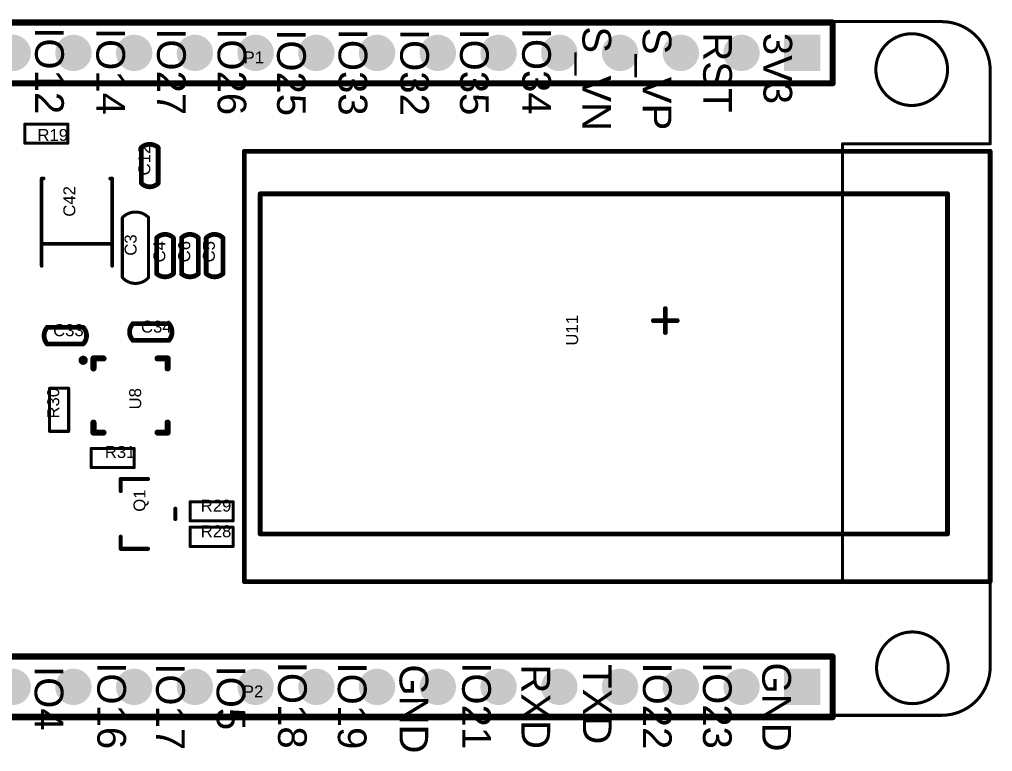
# Model space of a CAD drawing. Header units: millimetres. Extents: x 4.7 to 81.1, y 6.5 to 37.1.
# Drawn here: x 40.43 to 81.13, y 6.49 to 37.1 of the extents above; entities that cross this region are included whole.
import ezdxf

# ---------------------------------------------------------------- set-up
doc = ezdxf.new("R2010")
doc.units = ezdxf.units.MM
for name, color, linetype in [('KeepOutLayer', 6, 'Continuous'), ('MultiLayer', 9, 'Continuous'), ('PadHoleLayer', 156, 'Continuous'), ('TopOverlay', 2, 'Continuous')]:
    doc.layers.add(name, color=color, linetype=linetype)
doc.styles.add('Arial', font='arial.ttf', dxfattribs={"height": 0.2})

# ---------------------------------------------------------------- blocks, each defined once
blk = doc.blocks.new('WQFN_20_L3_0_W3_0_P0_40_BL_EP_2')
at = {"layer": 'TopOverlay', "const_width": 0.254}
for points in [[(-1.131, 1.55), (-1.55, 1.55)], [(-1.55, 1.131), (-1.55, 1.55)], [(1.55, 1.55), (1.131, 1.55)], [(1.55, 1.131), (1.55, 1.55)], [(-1.55, -1.55), (-1.55, -1.131)], [(1.55, -1.55), (1.55, -1.131)], [(-1.131, -1.55), (-1.55, -1.55)], [(1.55, -1.55), (1.131, -1.55)]]:
    blk.add_lwpolyline(points, dxfattribs=at)
at = {"layer": 'TopOverlay'}
for points, const_width in [([(-1.614, 1.55, 1), (-1.487, 1.55, 1)], 0.127), ([(-1.614, 1.55, 1), (-1.487, 1.55, 1)], 0.127), ([(-1.195, 1.55, 1), (-1.068, 1.55, 1)], 0.127), ([(1.068, 1.55, 1), (1.195, 1.55, 1)], 0.127), ([(1.486, 1.55, 1), (1.613, 1.55, 1)], 0.127), ([(1.486, 1.55, 1), (1.613, 1.55, 1)], 0.127), ([(-1.614, 1.131, 1), (-1.487, 1.131, 1)], 0.127), ([(1.486, 1.131, 1), (1.613, 1.131, 1)], 0.127), ([(-1.614, -1.131, 1), (-1.487, -1.131, 1)], 0.127), ([(1.486, -1.131, 1), (1.613, -1.131, 1)], 0.127), ([(-1.614, -1.55, 1), (-1.487, -1.55, 1)], 0.127), ([(-1.614, -1.55, 1), (-1.487, -1.55, 1)], 0.127), ([(-1.195, -1.55, 1), (-1.068, -1.55, 1)], 0.127), ([(1.068, -1.55, 1), (1.195, -1.55, 1)], 0.127), ([(1.486, -1.55, 1), (1.613, -1.55, 1)], 0.127), ([(1.486, -1.55, 1), (1.613, -1.55, 1)], 0.127), ([(-1.382, -1.981, 1), (-1.565, -1.981, 1)], 0.2), ([(-1.615, -1.981, 1), (-1.515, -1.981, 1)], 0.1), ([(-1.432, -1.981, 1), (-1.332, -1.981, 1)], 0.1)]:
    blk.add_lwpolyline(points, format="xyb", close=True, dxfattribs=dict(at, const_width=const_width))
blk = doc.blocks.new('QFN_39A_8')
at = {"layer": 'TopOverlay', "const_width": 0.2}
for points in [[(-23.749, 18.048), (7.44, 18.048)], [(-23.749, 0.051), (-23.749, 18.048)], [(7.44, 0.051), (7.44, 18.048)], [(-23.089, 16.27), (5.658, 16.27)], [(-23.089, 2.046), (-23.089, 16.27)], [(5.658, 2.046), (5.658, 16.27)], [(-6.145, 10.967), (-6.145, 11.467)], [(-6.645, 10.967), (-6.145, 10.967)], [(-6.145, 10.467), (-6.145, 10.967)], [(-6.145, 10.967), (-5.645, 10.967)], [(-23.089, 2.046), (5.658, 2.046)], [(-23.749, 0.051), (7.44, 0.051)]]:
    blk.add_lwpolyline(points, dxfattribs=at)
at = {"layer": 'TopOverlay', "const_width": 0.1}
for points in [[(-23.799, 18.048, 1), (-23.699, 18.048, 1)], [(-23.799, 18.048, 1), (-23.699, 18.048, 1)], [(7.39, 18.048, 1), (7.49, 18.048, 1)], [(7.39, 18.048, 1), (7.49, 18.048, 1)], [(-23.139, 16.27, 1), (-23.039, 16.27, 1)], [(-23.139, 16.27, 1), (-23.039, 16.27, 1)], [(5.608, 16.27, 1), (5.708, 16.27, 1)], [(5.608, 16.27, 1), (5.708, 16.27, 1)], [(-6.195, 11.467, 1), (-6.095, 11.467, 1)], [(-6.695, 10.967, 1), (-6.595, 10.967, 1)], [(-6.195, 10.967, 1), (-6.095, 10.967, 1)], [(-6.195, 10.967, 1), (-6.095, 10.967, 1)], [(-6.195, 10.967, 1), (-6.095, 10.967, 1)], [(-6.195, 10.967, 1), (-6.095, 10.967, 1)], [(-5.695, 10.967, 1), (-5.595, 10.967, 1)], [(-6.195, 10.467, 1), (-6.095, 10.467, 1)], [(-23.139, 2.046, 1), (-23.039, 2.046, 1)], [(-23.139, 2.046, 1), (-23.039, 2.046, 1)], [(5.608, 2.046, 1), (5.708, 2.046, 1)], [(5.608, 2.046, 1), (5.708, 2.046, 1)], [(-23.799, 0.051, 1), (-23.699, 0.051, 1)], [(-23.799, 0.051, 1), (-23.699, 0.051, 1)], [(7.39, 0.051, 1), (7.49, 0.051, 1)], [(7.39, 0.051, 1), (7.49, 0.051, 1)]]:
    blk.add_lwpolyline(points, format="xyb", close=True, dxfattribs=at)
blk = doc.blocks.new('R0402_32')
at = {"layer": 'TopOverlay', "const_width": 0.127}
for points in [[(-0.898, -0.392), (-0.898, 0.408)], [(-0.898, 0.408), (0.902, 0.408)], [(0.902, -0.392), (0.902, 0.408)], [(-0.898, -0.392), (0.902, -0.392)]]:
    blk.add_lwpolyline(points, dxfattribs=at)
at = {"layer": 'TopOverlay', "const_width": 0.0635}
for points in [[(-0.93, 0.408, 1), (-0.867, 0.408, 1)], [(-0.93, 0.408, 1), (-0.867, 0.408, 1)], [(0.87, 0.408, 1), (0.933, 0.408, 1)], [(0.87, 0.408, 1), (0.933, 0.408, 1)], [(-0.93, -0.392, 1), (-0.867, -0.392, 1)], [(-0.93, -0.392, 1), (-0.867, -0.392, 1)], [(0.87, -0.392, 1), (0.933, -0.392, 1)], [(0.87, -0.392, 1), (0.933, -0.392, 1)]]:
    blk.add_lwpolyline(points, format="xyb", close=True, dxfattribs=at)
blk = doc.blocks.new('R0402_33')
at = {"layer": 'TopOverlay', "const_width": 0.127}
for points in [[(-0.898, 0.408), (-0.898, -0.392)], [(-0.898, 0.408), (0.902, 0.408)], [(0.902, 0.408), (0.902, -0.392)], [(-0.898, -0.392), (0.902, -0.392)]]:
    blk.add_lwpolyline(points, dxfattribs=at)
at = {"layer": 'TopOverlay', "const_width": 0.0635}
for points in [[(-0.93, 0.408, 1), (-0.867, 0.408, 1)], [(-0.93, 0.408, 1), (-0.867, 0.408, 1)], [(0.87, 0.408, 1), (0.933, 0.408, 1)], [(0.87, 0.408, 1), (0.933, 0.408, 1)], [(-0.93, -0.392, 1), (-0.867, -0.392, 1)], [(-0.93, -0.392, 1), (-0.867, -0.392, 1)], [(0.87, -0.392, 1), (0.933, -0.392, 1)], [(0.87, -0.392, 1), (0.933, -0.392, 1)]]:
    blk.add_lwpolyline(points, format="xyb", close=True, dxfattribs=at)
blk = doc.blocks.new('R0402_35')
at = {"layer": 'TopOverlay', "const_width": 0.127}
for points in [[(-0.898, 0.408), (-0.898, -0.392)], [(0.902, 0.408), (-0.898, 0.408)], [(0.902, 0.408), (0.902, -0.392)], [(0.902, -0.392), (-0.898, -0.392)]]:
    blk.add_lwpolyline(points, dxfattribs=at)
at = {"layer": 'TopOverlay', "const_width": 0.0635}
for points in [[(-0.93, 0.408, 1), (-0.867, 0.408, 1)], [(-0.93, 0.408, 1), (-0.867, 0.408, 1)], [(0.87, 0.408, 1), (0.933, 0.408, 1)], [(0.87, 0.408, 1), (0.933, 0.408, 1)], [(-0.93, -0.392, 1), (-0.867, -0.392, 1)], [(-0.93, -0.392, 1), (-0.867, -0.392, 1)], [(0.87, -0.392, 1), (0.933, -0.392, 1)], [(0.87, -0.392, 1), (0.933, -0.392, 1)]]:
    blk.add_lwpolyline(points, format="xyb", close=True, dxfattribs=at)
blk = doc.blocks.new('R0402_36')
at = {"layer": 'TopOverlay', "const_width": 0.127}
for points in [[(-0.898, 0.408), (-0.898, -0.392)], [(0.902, 0.408), (-0.898, 0.408)], [(0.902, 0.408), (0.902, -0.392)], [(0.902, -0.392), (-0.898, -0.392)]]:
    blk.add_lwpolyline(points, dxfattribs=at)
at = {"layer": 'TopOverlay', "const_width": 0.0635}
for points in [[(-0.93, 0.408, 1), (-0.867, 0.408, 1)], [(-0.93, 0.408, 1), (-0.867, 0.408, 1)], [(0.87, 0.408, 1), (0.933, 0.408, 1)], [(0.87, 0.408, 1), (0.933, 0.408, 1)], [(-0.93, -0.392, 1), (-0.867, -0.392, 1)], [(-0.93, -0.392, 1), (-0.867, -0.392, 1)], [(0.87, -0.392, 1), (0.933, -0.392, 1)], [(0.87, -0.392, 1), (0.933, -0.392, 1)]]:
    blk.add_lwpolyline(points, format="xyb", close=True, dxfattribs=at)
blk = doc.blocks.new('R0402_42')
at = {"layer": 'TopOverlay', "const_width": 0.127}
for points in [[(-0.898, 0.408), (-0.898, -0.392)], [(0.902, 0.408), (-0.898, 0.408)], [(0.902, 0.408), (0.902, -0.392)], [(0.902, -0.392), (-0.898, -0.392)]]:
    blk.add_lwpolyline(points, dxfattribs=at)
at = {"layer": 'TopOverlay', "const_width": 0.0635}
for points in [[(-0.93, 0.408, 1), (-0.867, 0.408, 1)], [(-0.93, 0.408, 1), (-0.867, 0.408, 1)], [(0.87, 0.408, 1), (0.933, 0.408, 1)], [(0.87, 0.408, 1), (0.933, 0.408, 1)], [(-0.93, -0.392, 1), (-0.867, -0.392, 1)], [(-0.93, -0.392, 1), (-0.867, -0.392, 1)], [(0.87, -0.392, 1), (0.933, -0.392, 1)], [(0.87, -0.392, 1), (0.933, -0.392, 1)]]:
    blk.add_lwpolyline(points, format="xyb", close=True, dxfattribs=at)
blk = doc.blocks.new('SOT_23___BCE_53')
at = {"layer": 'TopOverlay', "const_width": 0.17}
for points in [[(-1.458, 1.143), (-1.458, 0)], [(-1.458, 1.143), (-0.95, 1.143)], [(0.955, 1.143), (1.463, 1.143)], [(1.463, 1.143), (1.463, 0)], [(-0.213, -1.143), (0.218, -1.143)]]:
    blk.add_lwpolyline(points, dxfattribs=at)
at = {"layer": 'TopOverlay', "const_width": 0.085}
for points in [[(-1.501, 1.143, 1), (-1.416, 1.143, 1)], [(-1.501, 1.143, 1), (-1.416, 1.143, 1)], [(-0.993, 1.143, 1), (-0.908, 1.143, 1)], [(0.912, 1.143, 1), (0.997, 1.143, 1)], [(1.42, 1.143, 1), (1.505, 1.143, 1)], [(1.42, 1.143, 1), (1.505, 1.143, 1)], [(-1.501, 0, 1), (-1.416, 0, 1)], [(1.42, 0, 1), (1.505, 0, 1)], [(-0.256, -1.143, 1), (-0.171, -1.143, 1)], [(0.176, -1.143, 1), (0.261, -1.143, 1)]]:
    blk.add_lwpolyline(points, format="xyb", close=True, dxfattribs=at)
blk = doc.blocks.new('HDR_TH_19P_P2_54_V_M_54')
at = {"layer": 'MultiLayer'}
blk.add_hatch(color=9, dxfattribs=at).paths.add_polyline_path([(-23.622, 0.762), (-22.098, 0.762), (-22.098, -0.762), (-23.622, -0.762)])
h = blk.add_hatch(color=9, dxfattribs=at)
edge = h.paths.add_edge_path()
edge.add_arc((-20.32, 0), 0.762, 0, 360)
h = blk.add_hatch(color=9, dxfattribs=at)
edge = h.paths.add_edge_path()
edge.add_arc((-17.78, 0), 0.762, 0, 360)
h = blk.add_hatch(color=9, dxfattribs=at)
edge = h.paths.add_edge_path()
edge.add_arc((-15.24, 0), 0.762, 0, 360)
h = blk.add_hatch(color=9, dxfattribs=at)
edge = h.paths.add_edge_path()
edge.add_arc((-12.7, 0), 0.762, 0, 360)
h = blk.add_hatch(color=9, dxfattribs=at)
edge = h.paths.add_edge_path()
edge.add_arc((-10.16, 0), 0.762, 0, 360)
h = blk.add_hatch(color=9, dxfattribs=at)
edge = h.paths.add_edge_path()
edge.add_arc((-7.62, 0), 0.762, 0, 360)
h = blk.add_hatch(color=9, dxfattribs=at)
edge = h.paths.add_edge_path()
edge.add_arc((-5.08, 0), 0.762, 0, 360)
h = blk.add_hatch(color=9, dxfattribs=at)
edge = h.paths.add_edge_path()
edge.add_arc((-2.54, 0), 0.762, 0, 360)
h = blk.add_hatch(color=9, dxfattribs=at)
edge = h.paths.add_edge_path()
edge.add_arc((0, 0), 0.762, 0, 360)
h = blk.add_hatch(color=9, dxfattribs=at)
edge = h.paths.add_edge_path()
edge.add_arc((2.54, 0), 0.762, 0, 360)
h = blk.add_hatch(color=9, dxfattribs=at)
edge = h.paths.add_edge_path()
edge.add_arc((5.08, 0), 0.762, 0, 360)
h = blk.add_hatch(color=9, dxfattribs=at)
edge = h.paths.add_edge_path()
edge.add_arc((7.62, 0), 0.762, 0, 360)
h = blk.add_hatch(color=9, dxfattribs=at)
edge = h.paths.add_edge_path()
edge.add_arc((10.16, 0), 0.762, 0, 360)
h = blk.add_hatch(color=9, dxfattribs=at)
edge = h.paths.add_edge_path()
edge.add_arc((12.7, 0), 0.762, 0, 360)
h = blk.add_hatch(color=9, dxfattribs=at)
edge = h.paths.add_edge_path()
edge.add_arc((15.24, 0), 0.762, 0, 360)
h = blk.add_hatch(color=9, dxfattribs=at)
edge = h.paths.add_edge_path()
edge.add_arc((17.78, 0), 0.762, 0, 360)
h = blk.add_hatch(color=9, dxfattribs=at)
edge = h.paths.add_edge_path()
edge.add_arc((20.32, 0), 0.762, 0, 360)
h = blk.add_hatch(color=9, dxfattribs=at)
edge = h.paths.add_edge_path()
edge.add_arc((22.86, 0), 0.762, 0, 360)
at = {"layer": 'PadHoleLayer'}
h = blk.add_hatch(color=156, dxfattribs=at)
edge = h.paths.add_edge_path()
edge.add_arc((-22.86, 0), 0.525, 0, 360)
h = blk.add_hatch(color=156, dxfattribs=at)
edge = h.paths.add_edge_path()
edge.add_arc((-20.32, 0), 0.525, 0, 360)
h = blk.add_hatch(color=156, dxfattribs=at)
edge = h.paths.add_edge_path()
edge.add_arc((-17.78, 0), 0.525, 0, 360)
h = blk.add_hatch(color=156, dxfattribs=at)
edge = h.paths.add_edge_path()
edge.add_arc((-15.24, 0), 0.525, 0, 360)
h = blk.add_hatch(color=156, dxfattribs=at)
edge = h.paths.add_edge_path()
edge.add_arc((-12.7, 0), 0.525, 0, 360)
h = blk.add_hatch(color=156, dxfattribs=at)
edge = h.paths.add_edge_path()
edge.add_arc((-10.16, 0), 0.525, 0, 360)
h = blk.add_hatch(color=156, dxfattribs=at)
edge = h.paths.add_edge_path()
edge.add_arc((-7.62, 0), 0.525, 0, 360)
h = blk.add_hatch(color=156, dxfattribs=at)
edge = h.paths.add_edge_path()
edge.add_arc((-5.08, 0), 0.525, 0, 360)
h = blk.add_hatch(color=156, dxfattribs=at)
edge = h.paths.add_edge_path()
edge.add_arc((-2.54, 0), 0.525, 0, 360)
h = blk.add_hatch(color=156, dxfattribs=at)
edge = h.paths.add_edge_path()
edge.add_arc((0, 0), 0.525, 0, 360)
h = blk.add_hatch(color=156, dxfattribs=at)
edge = h.paths.add_edge_path()
edge.add_arc((2.54, 0), 0.525, 0, 360)
h = blk.add_hatch(color=156, dxfattribs=at)
edge = h.paths.add_edge_path()
edge.add_arc((5.08, 0), 0.525, 0, 360)
h = blk.add_hatch(color=156, dxfattribs=at)
edge = h.paths.add_edge_path()
edge.add_arc((7.62, 0), 0.525, 0, 360)
h = blk.add_hatch(color=156, dxfattribs=at)
edge = h.paths.add_edge_path()
edge.add_arc((10.16, 0), 0.525, 0, 360)
h = blk.add_hatch(color=156, dxfattribs=at)
edge = h.paths.add_edge_path()
edge.add_arc((12.7, 0), 0.525, 0, 360)
h = blk.add_hatch(color=156, dxfattribs=at)
edge = h.paths.add_edge_path()
edge.add_arc((15.24, 0), 0.525, 0, 360)
h = blk.add_hatch(color=156, dxfattribs=at)
edge = h.paths.add_edge_path()
edge.add_arc((17.78, 0), 0.525, 0, 360)
h = blk.add_hatch(color=156, dxfattribs=at)
edge = h.paths.add_edge_path()
edge.add_arc((20.32, 0), 0.525, 0, 360)
h = blk.add_hatch(color=156, dxfattribs=at)
edge = h.paths.add_edge_path()
edge.add_arc((22.86, 0), 0.525, 0, 360)
at = {"layer": 'TopOverlay', "const_width": 0.254}
for points in [[(24.13, 1.27), (-24.13, 1.27)], [(-24.13, 1.27), (-24.13, -1.27)], [(24.13, 1.27), (24.13, -1.27)], [(24.13, -1.27), (-24.13, -1.27)]]:
    blk.add_lwpolyline(points, dxfattribs=at)
at = {"layer": 'TopOverlay', "const_width": 0.127}
for points in [[(-24.1935, 1.27, 1), (-24.0665, 1.27, 1)], [(-24.1935, 1.27, 1), (-24.0665, 1.27, 1)], [(24.0665, 1.27, 1), (24.1935, 1.27, 1)], [(24.0665, 1.27, 1), (24.1935, 1.27, 1)], [(-24.1935, -1.27, 1), (-24.0665, -1.27, 1)], [(-24.1935, -1.27, 1), (-24.0665, -1.27, 1)], [(24.0665, -1.27, 1), (24.1935, -1.27, 1)], [(24.0665, -1.27, 1), (24.1935, -1.27, 1)]]:
    blk.add_lwpolyline(points, format="xyb", close=True, dxfattribs=at)
blk = doc.blocks.new('HDR_TH_19P_P2_54_V_M_55')
at = {"layer": 'MultiLayer'}
blk.add_hatch(color=9, dxfattribs=at).paths.add_polyline_path([(-23.622, 0.762), (-22.098, 0.762), (-22.098, -0.762), (-23.622, -0.762)])
h = blk.add_hatch(color=9, dxfattribs=at)
edge = h.paths.add_edge_path()
edge.add_arc((-20.32, 0), 0.762, 0, 360)
h = blk.add_hatch(color=9, dxfattribs=at)
edge = h.paths.add_edge_path()
edge.add_arc((-17.78, 0), 0.762, 0, 360)
h = blk.add_hatch(color=9, dxfattribs=at)
edge = h.paths.add_edge_path()
edge.add_arc((-15.24, 0), 0.762, 0, 360)
h = blk.add_hatch(color=9, dxfattribs=at)
edge = h.paths.add_edge_path()
edge.add_arc((-12.7, 0), 0.762, 0, 360)
h = blk.add_hatch(color=9, dxfattribs=at)
edge = h.paths.add_edge_path()
edge.add_arc((-10.16, 0), 0.762, 0, 360)
h = blk.add_hatch(color=9, dxfattribs=at)
edge = h.paths.add_edge_path()
edge.add_arc((-7.62, 0), 0.762, 0, 360)
h = blk.add_hatch(color=9, dxfattribs=at)
edge = h.paths.add_edge_path()
edge.add_arc((-5.08, 0), 0.762, 0, 360)
h = blk.add_hatch(color=9, dxfattribs=at)
edge = h.paths.add_edge_path()
edge.add_arc((-2.54, 0), 0.762, 0, 360)
h = blk.add_hatch(color=9, dxfattribs=at)
edge = h.paths.add_edge_path()
edge.add_arc((0, 0), 0.762, 0, 360)
h = blk.add_hatch(color=9, dxfattribs=at)
edge = h.paths.add_edge_path()
edge.add_arc((2.54, 0), 0.762, 0, 360)
h = blk.add_hatch(color=9, dxfattribs=at)
edge = h.paths.add_edge_path()
edge.add_arc((5.08, 0), 0.762, 0, 360)
h = blk.add_hatch(color=9, dxfattribs=at)
edge = h.paths.add_edge_path()
edge.add_arc((7.62, 0), 0.762, 0, 360)
h = blk.add_hatch(color=9, dxfattribs=at)
edge = h.paths.add_edge_path()
edge.add_arc((10.16, 0), 0.762, 0, 360)
h = blk.add_hatch(color=9, dxfattribs=at)
edge = h.paths.add_edge_path()
edge.add_arc((12.7, 0), 0.762, 0, 360)
h = blk.add_hatch(color=9, dxfattribs=at)
edge = h.paths.add_edge_path()
edge.add_arc((15.24, 0), 0.762, 0, 360)
h = blk.add_hatch(color=9, dxfattribs=at)
edge = h.paths.add_edge_path()
edge.add_arc((17.78, 0), 0.762, 0, 360)
h = blk.add_hatch(color=9, dxfattribs=at)
edge = h.paths.add_edge_path()
edge.add_arc((20.32, 0), 0.762, 0, 360)
h = blk.add_hatch(color=9, dxfattribs=at)
edge = h.paths.add_edge_path()
edge.add_arc((22.86, 0), 0.762, 0, 360)
at = {"layer": 'PadHoleLayer'}
h = blk.add_hatch(color=156, dxfattribs=at)
edge = h.paths.add_edge_path()
edge.add_arc((-22.86, 0), 0.525, 0, 360)
h = blk.add_hatch(color=156, dxfattribs=at)
edge = h.paths.add_edge_path()
edge.add_arc((-20.32, 0), 0.525, 0, 360)
h = blk.add_hatch(color=156, dxfattribs=at)
edge = h.paths.add_edge_path()
edge.add_arc((-17.78, 0), 0.525, 0, 360)
h = blk.add_hatch(color=156, dxfattribs=at)
edge = h.paths.add_edge_path()
edge.add_arc((-15.24, 0), 0.525, 0, 360)
h = blk.add_hatch(color=156, dxfattribs=at)
edge = h.paths.add_edge_path()
edge.add_arc((-12.7, 0), 0.525, 0, 360)
h = blk.add_hatch(color=156, dxfattribs=at)
edge = h.paths.add_edge_path()
edge.add_arc((-10.16, 0), 0.525, 0, 360)
h = blk.add_hatch(color=156, dxfattribs=at)
edge = h.paths.add_edge_path()
edge.add_arc((-7.62, 0), 0.525, 0, 360)
h = blk.add_hatch(color=156, dxfattribs=at)
edge = h.paths.add_edge_path()
edge.add_arc((-5.08, 0), 0.525, 0, 360)
h = blk.add_hatch(color=156, dxfattribs=at)
edge = h.paths.add_edge_path()
edge.add_arc((-2.54, 0), 0.525, 0, 360)
h = blk.add_hatch(color=156, dxfattribs=at)
edge = h.paths.add_edge_path()
edge.add_arc((0, 0), 0.525, 0, 360)
h = blk.add_hatch(color=156, dxfattribs=at)
edge = h.paths.add_edge_path()
edge.add_arc((2.54, 0), 0.525, 0, 360)
h = blk.add_hatch(color=156, dxfattribs=at)
edge = h.paths.add_edge_path()
edge.add_arc((5.08, 0), 0.525, 0, 360)
h = blk.add_hatch(color=156, dxfattribs=at)
edge = h.paths.add_edge_path()
edge.add_arc((7.62, 0), 0.525, 0, 360)
h = blk.add_hatch(color=156, dxfattribs=at)
edge = h.paths.add_edge_path()
edge.add_arc((10.16, 0), 0.525, 0, 360)
h = blk.add_hatch(color=156, dxfattribs=at)
edge = h.paths.add_edge_path()
edge.add_arc((12.7, 0), 0.525, 0, 360)
h = blk.add_hatch(color=156, dxfattribs=at)
edge = h.paths.add_edge_path()
edge.add_arc((15.24, 0), 0.525, 0, 360)
h = blk.add_hatch(color=156, dxfattribs=at)
edge = h.paths.add_edge_path()
edge.add_arc((17.78, 0), 0.525, 0, 360)
h = blk.add_hatch(color=156, dxfattribs=at)
edge = h.paths.add_edge_path()
edge.add_arc((20.32, 0), 0.525, 0, 360)
h = blk.add_hatch(color=156, dxfattribs=at)
edge = h.paths.add_edge_path()
edge.add_arc((22.86, 0), 0.525, 0, 360)
at = {"layer": 'TopOverlay', "const_width": 0.254}
for points in [[(24.13, 1.27), (-24.13, 1.27)], [(-24.13, 1.27), (-24.13, -1.27)], [(24.13, 1.27), (24.13, -1.27)], [(24.13, -1.27), (-24.13, -1.27)]]:
    blk.add_lwpolyline(points, dxfattribs=at)
at = {"layer": 'TopOverlay', "const_width": 0.127}
for points in [[(-24.1935, 1.27, 1), (-24.0665, 1.27, 1)], [(-24.1935, 1.27, 1), (-24.0665, 1.27, 1)], [(24.0665, 1.27, 1), (24.1935, 1.27, 1)], [(24.0665, 1.27, 1), (24.1935, 1.27, 1)], [(-24.1935, -1.27, 1), (-24.0665, -1.27, 1)], [(-24.1935, -1.27, 1), (-24.0665, -1.27, 1)], [(24.0665, -1.27, 1), (24.1935, -1.27, 1)], [(24.0665, -1.27, 1), (24.1935, -1.27, 1)]]:
    blk.add_lwpolyline(points, format="xyb", close=True, dxfattribs=at)
blk = doc.blocks.new('C0402_79')
at = {"layer": 'TopOverlay', "const_width": 0.2}
for points in [[(-0.745, -0.347, -0.373387), (-0.745, 0.353)], [(0.755, 0.353, -0.414214), (0.755, -0.347)]]:
    blk.add_lwpolyline(points, format="xyb", dxfattribs=at)
for points in [[(0.755, 0.353), (-0.745, 0.353)], [(0.755, -0.347), (-0.745, -0.347)]]:
    blk.add_lwpolyline(points, dxfattribs=at)
at = {"layer": 'TopOverlay', "const_width": 0.1}
for points in [[(-0.795, 0.353, 1), (-0.695, 0.353, 1)], [(-0.795, 0.353, 1), (-0.695, 0.353, 1)], [(0.705, 0.353, 1), (0.805, 0.353, 1)], [(0.705, 0.353, 1), (0.805, 0.353, 1)], [(-0.795, -0.347, 1), (-0.695, -0.347, 1)], [(-0.795, -0.347, 1), (-0.695, -0.347, 1)], [(0.705, -0.347, 1), (0.805, -0.347, 1)], [(0.705, -0.347, 1), (0.805, -0.347, 1)]]:
    blk.add_lwpolyline(points, format="xyb", close=True, dxfattribs=at)
blk = doc.blocks.new('C0402_86')
at = {"layer": 'TopOverlay', "const_width": 0.2}
for points in [[(-0.745, -0.347, -0.373387), (-0.745, 0.353)], [(0.755, 0.353, -0.414214), (0.755, -0.347)]]:
    blk.add_lwpolyline(points, format="xyb", dxfattribs=at)
for points in [[(0.755, 0.353), (-0.745, 0.353)], [(0.755, -0.347), (-0.745, -0.347)]]:
    blk.add_lwpolyline(points, dxfattribs=at)
at = {"layer": 'TopOverlay', "const_width": 0.1}
for points in [[(-0.795, 0.353, 1), (-0.695, 0.353, 1)], [(-0.795, 0.353, 1), (-0.695, 0.353, 1)], [(0.705, 0.353, 1), (0.805, 0.353, 1)], [(0.705, 0.353, 1), (0.805, 0.353, 1)], [(-0.795, -0.347, 1), (-0.695, -0.347, 1)], [(-0.795, -0.347, 1), (-0.695, -0.347, 1)], [(0.705, -0.347, 1), (0.805, -0.347, 1)], [(0.705, -0.347, 1), (0.805, -0.347, 1)]]:
    blk.add_lwpolyline(points, format="xyb", close=True, dxfattribs=at)
blk = doc.blocks.new('CASE_B_3528_87')
at = {"layer": 'TopOverlay', "const_width": 0.152}
for points in [[(-1.826, 1.476), (1.826, 1.476)], [(-0.904, 1.476), (-0.904, -1.476)], [(1.826, 1.476), (1.826, 1.391)], [(-1.826, -1.476), (1.826, -1.476)], [(1.826, -1.391), (1.826, -1.476)]]:
    blk.add_lwpolyline(points, dxfattribs=at)
at = {"layer": 'TopOverlay', "const_width": 0.0762}
for points in [[(-1.864, 1.476, 1), (-1.788, 1.476, 1)], [(-0.942, 1.476, 1), (-0.866, 1.476, 1)], [(1.788, 1.476, 1), (1.864, 1.476, 1)], [(1.788, 1.476, 1), (1.864, 1.476, 1)], [(1.788, 1.391, 1), (1.864, 1.391, 1)], [(-1.864, -1.476, 1), (-1.788, -1.476, 1)], [(-0.942, -1.476, 1), (-0.866, -1.476, 1)], [(1.788, -1.391, 1), (1.864, -1.391, 1)], [(1.788, -1.476, 1), (1.864, -1.476, 1)], [(1.788, -1.476, 1), (1.864, -1.476, 1)]]:
    blk.add_lwpolyline(points, format="xyb", close=True, dxfattribs=at)
blk = doc.blocks.new('C0402_88')
at = {"layer": 'TopOverlay', "const_width": 0.2}
for points in [[(-0.745, -0.347, -0.373387), (-0.745, 0.353)], [(0.755, 0.353, -0.414214), (0.755, -0.347)]]:
    blk.add_lwpolyline(points, format="xyb", dxfattribs=at)
for points in [[(0.755, 0.353), (-0.745, 0.353)], [(0.755, -0.347), (-0.745, -0.347)]]:
    blk.add_lwpolyline(points, dxfattribs=at)
at = {"layer": 'TopOverlay', "const_width": 0.1}
for points in [[(-0.795, 0.353, 1), (-0.695, 0.353, 1)], [(-0.795, 0.353, 1), (-0.695, 0.353, 1)], [(0.705, 0.353, 1), (0.805, 0.353, 1)], [(0.705, 0.353, 1), (0.805, 0.353, 1)], [(-0.795, -0.347, 1), (-0.695, -0.347, 1)], [(-0.795, -0.347, 1), (-0.695, -0.347, 1)], [(0.705, -0.347, 1), (0.805, -0.347, 1)], [(0.705, -0.347, 1), (0.805, -0.347, 1)]]:
    blk.add_lwpolyline(points, format="xyb", close=True, dxfattribs=at)
blk = doc.blocks.new('C0402_93')
at = {"layer": 'TopOverlay', "const_width": 0.2}
for points in [[(-0.745, -0.347, -0.373387), (-0.745, 0.353)], [(0.755, 0.353, -0.414214), (0.755, -0.347)]]:
    blk.add_lwpolyline(points, format="xyb", dxfattribs=at)
for points in [[(0.755, 0.353), (-0.745, 0.353)], [(0.755, -0.347), (-0.745, -0.347)]]:
    blk.add_lwpolyline(points, dxfattribs=at)
at = {"layer": 'TopOverlay', "const_width": 0.1}
for points in [[(-0.795, 0.353, 1), (-0.695, 0.353, 1)], [(-0.795, 0.353, 1), (-0.695, 0.353, 1)], [(0.705, 0.353, 1), (0.805, 0.353, 1)], [(0.705, 0.353, 1), (0.805, 0.353, 1)], [(-0.795, -0.347, 1), (-0.695, -0.347, 1)], [(-0.795, -0.347, 1), (-0.695, -0.347, 1)], [(0.705, -0.347, 1), (0.805, -0.347, 1)], [(0.705, -0.347, 1), (0.805, -0.347, 1)]]:
    blk.add_lwpolyline(points, format="xyb", close=True, dxfattribs=at)
blk = doc.blocks.new('C0402_94')
at = {"layer": 'TopOverlay', "const_width": 0.2}
for points in [[(-0.745, -0.347, -0.373387), (-0.745, 0.353)], [(0.755, 0.353, -0.414214), (0.755, -0.347)]]:
    blk.add_lwpolyline(points, format="xyb", dxfattribs=at)
for points in [[(-0.745, 0.353), (0.755, 0.353)], [(-0.745, -0.347), (0.755, -0.347)]]:
    blk.add_lwpolyline(points, dxfattribs=at)
at = {"layer": 'TopOverlay', "const_width": 0.1}
for points in [[(-0.795, 0.353, 1), (-0.695, 0.353, 1)], [(-0.795, 0.353, 1), (-0.695, 0.353, 1)], [(0.705, 0.353, 1), (0.805, 0.353, 1)], [(0.705, 0.353, 1), (0.805, 0.353, 1)], [(-0.795, -0.347, 1), (-0.695, -0.347, 1)], [(-0.795, -0.347, 1), (-0.695, -0.347, 1)], [(0.705, -0.347, 1), (0.805, -0.347, 1)], [(0.705, -0.347, 1), (0.805, -0.347, 1)]]:
    blk.add_lwpolyline(points, format="xyb", close=True, dxfattribs=at)
blk = doc.blocks.new('C0603_98')
at = {"layer": 'TopOverlay', "const_width": 0.127}
for points in [[(-1.262, -0.559, -0.450467), (-1.262, 0.541)], [(1.238, 0.541, -0.432739), (1.238, -0.559)]]:
    blk.add_lwpolyline(points, format="xyb", dxfattribs=at)
for points in [[(-1.262, 0.541), (1.238, 0.541)], [(-1.262, -0.559), (1.238, -0.559)]]:
    blk.add_lwpolyline(points, dxfattribs=at)
at = {"layer": 'TopOverlay', "const_width": 0.0635}
for points in [[(-1.294, 0.541, 1), (-1.23, 0.541, 1)], [(-1.294, 0.541, 1), (-1.23, 0.541, 1)], [(1.206, 0.541, 1), (1.27, 0.541, 1)], [(1.206, 0.541, 1), (1.27, 0.541, 1)], [(-1.294, -0.559, 1), (-1.23, -0.559, 1)], [(-1.294, -0.559, 1), (-1.23, -0.559, 1)], [(1.206, -0.559, 1), (1.27, -0.559, 1)], [(1.206, -0.559, 1), (1.27, -0.559, 1)]]:
    blk.add_lwpolyline(points, format="xyb", close=True, dxfattribs=at)
blk = doc.blocks.new('C0402_117')
at = {"layer": 'TopOverlay', "const_width": 0.2}
for points in [[(-0.745, -0.347, -0.373387), (-0.745, 0.353)], [(0.755, 0.353, -0.414214), (0.755, -0.347)]]:
    blk.add_lwpolyline(points, format="xyb", dxfattribs=at)
for points in [[(-0.745, 0.353), (0.755, 0.353)], [(-0.745, -0.347), (0.755, -0.347)]]:
    blk.add_lwpolyline(points, dxfattribs=at)
at = {"layer": 'TopOverlay', "const_width": 0.1}
for points in [[(-0.795, 0.353, 1), (-0.695, 0.353, 1)], [(-0.795, 0.353, 1), (-0.695, 0.353, 1)], [(0.705, 0.353, 1), (0.805, 0.353, 1)], [(0.705, 0.353, 1), (0.805, 0.353, 1)], [(-0.795, -0.347, 1), (-0.695, -0.347, 1)], [(-0.795, -0.347, 1), (-0.695, -0.347, 1)], [(0.705, -0.347, 1), (0.805, -0.347, 1)], [(0.705, -0.347, 1), (0.805, -0.347, 1)]]:
    blk.add_lwpolyline(points, format="xyb", close=True, dxfattribs=at)

msp = doc.modelspace()

# ---------------------------------------------------------------- linework, layer by layer
at = {"layer": 'KeepOutLayer', "const_width": 0.127}
for points in [[(8.286, 37.007), (79, 37.007)], [(81.032, 31.901), (81.032, 34.975)], [(74.86, 31.901), (81.032, 31.901)], [(74.86, 13.588), (74.86, 31.901)], [(74.86, 13.588), (81.032, 13.588)], [(81.032, 10.032), (81.032, 13.588)], [(8.286, 8), (79, 8)]]:
    msp.add_lwpolyline(points, dxfattribs=at)
at = {"layer": 'KeepOutLayer', "const_width": 0.0635}
for points in [[(78.968, 37.007, 1), (79.032, 37.007, 1)], [(78.968, 37.007, 1), (79.032, 37.007, 1)], [(76.218, 35, 1), (76.282, 35, 1)], [(76.218, 35, 1), (76.282, 35, 1)], [(79.218, 35, 1), (79.282, 35, 1)], [(79.218, 35, 1), (79.282, 35, 1)], [(81, 34.975, 1), (81.064, 34.975, 1)], [(81, 34.975, 1), (81.064, 34.975, 1)], [(74.828, 31.901, 1), (74.892, 31.901, 1)], [(74.828, 31.901, 1), (74.892, 31.901, 1)], [(81, 31.901, 1), (81.064, 31.901, 1)], [(81, 31.901, 1), (81.064, 31.901, 1)], [(74.828, 13.588, 1), (74.892, 13.588, 1)], [(74.828, 13.588, 1), (74.892, 13.588, 1)], [(81, 13.588, 1), (81.064, 13.588, 1)], [(81, 13.588, 1), (81.064, 13.588, 1)], [(76.247, 9.987, 1), (76.311, 9.987, 1)], [(76.247, 9.987, 1), (76.311, 9.987, 1)], [(79.247, 9.987, 1), (79.311, 9.987, 1)], [(79.247, 9.987, 1), (79.311, 9.987, 1)], [(81, 10.032, 1), (81.064, 10.032, 1)], [(81, 10.032, 1), (81.064, 10.032, 1)], [(78.968, 8, 1), (79.032, 8, 1)], [(78.968, 8, 1), (79.032, 8, 1)]]:
    msp.add_lwpolyline(points, format="xyb", close=True, dxfattribs=at)
at = {"layer": 'KeepOutLayer', "const_width": 0.127}
for points in [[(79, 37.007, -0.414214), (81.032, 34.975)], [(76.25, 35, -1), (79.25, 35)], [(79.25, 35, -1), (76.25, 35)], [(76.279, 9.987, -1), (79.279, 9.987)], [(79.279, 9.987, -1), (76.279, 9.987)], [(81.032, 10.032, -0.414214), (79, 8)]]:
    msp.add_lwpolyline(points, format="xyb", dxfattribs=at)
at = {"layer": 'MultiLayer'}
for p, q in [((76.794, 36.165), (77.039, 36.329)), ((77.039, 36.329), (77.312, 36.442)), ((77.312, 36.442), (77.602, 36.5)), ((77.602, 36.5), (77.898, 36.5)), ((77.898, 36.5), (78.188, 36.442)), ((78.188, 36.442), (78.461, 36.329)), ((78.461, 36.329), (78.706, 36.165)), ((76.421, 35.711), (76.585, 35.956)), ((76.585, 35.956), (76.794, 36.165)), ((78.706, 36.165), (78.915, 35.956)), ((78.915, 35.956), (79.079, 35.711)), ((76.25, 35.148), (76.308, 35.438)), ((76.308, 35.438), (76.421, 35.711)), ((79.079, 35.711), (79.192, 35.438)), ((79.192, 35.438), (79.25, 35.148)), ((76.25, 35), (76.25, 35.148)), ((76.25, 35), (76.25, 35)), ((76.25, 34.852), (76.25, 35)), ((79.25, 35.148), (79.25, 35)), ((79.25, 35), (79.25, 34.852)), ((76.308, 34.562), (76.25, 34.852)), ((79.25, 34.852), (79.192, 34.562)), ((76.421, 34.289), (76.308, 34.562)), ((76.585, 34.044), (76.421, 34.289)), ((79.079, 34.289), (78.915, 34.044)), ((79.192, 34.562), (79.079, 34.289)), ((76.794, 33.835), (76.585, 34.044)), ((77.039, 33.671), (76.794, 33.835)), ((78.706, 33.835), (78.461, 33.671)), ((78.915, 34.044), (78.706, 33.835)), ((77.312, 33.558), (77.039, 33.671)), ((77.602, 33.5), (77.312, 33.558)), ((77.898, 33.5), (77.602, 33.5)), ((78.188, 33.558), (77.898, 33.5)), ((78.461, 33.671), (78.188, 33.558)), ((77.341, 11.43), (77.068, 11.317)), ((77.631, 11.487), (77.341, 11.43)), ((77.927, 11.487), (77.631, 11.487)), ((78.216, 11.43), (77.927, 11.487)), ((78.489, 11.317), (78.216, 11.43)), ((76.823, 11.153), (76.614, 10.944)), ((77.068, 11.317), (76.823, 11.153)), ((78.735, 11.153), (78.489, 11.317)), ((78.944, 10.944), (78.735, 11.153)), ((76.45, 10.698), (76.337, 10.425)), ((76.614, 10.944), (76.45, 10.698)), ((79.108, 10.698), (78.944, 10.944)), ((79.221, 10.425), (79.108, 10.698)), ((76.337, 10.425), (76.279, 10.135)), ((79.279, 10.135), (79.221, 10.425)), ((76.279, 10.135), (76.279, 9.987)), ((76.279, 9.987), (76.279, 9.987)), ((76.279, 9.987), (76.279, 9.84)), ((76.279, 9.84), (76.337, 9.55)), ((79.221, 9.55), (79.279, 9.84)), ((79.279, 9.987), (79.279, 10.135)), ((79.279, 9.84), (79.279, 9.987)), ((76.337, 9.55), (76.45, 9.277)), ((79.108, 9.277), (79.221, 9.55)), ((76.45, 9.277), (76.614, 9.031)), ((76.614, 9.031), (76.823, 8.822)), ((78.735, 8.822), (78.944, 9.031)), ((78.944, 9.031), (79.108, 9.277)), ((76.823, 8.822), (77.068, 8.658)), ((77.068, 8.658), (77.341, 8.545)), ((78.216, 8.545), (78.489, 8.658)), ((78.489, 8.658), (78.735, 8.822)), ((77.341, 8.545), (77.631, 8.487)), ((77.631, 8.487), (77.927, 8.487)), ((77.927, 8.487), (78.216, 8.545))]:
    msp.add_line(p, q, dxfattribs=at)

# ---------------------------------------------------------------- block references
for name, p, rotation in [('HDR_TH_19P_P2_54_V_M_55', (50.312, 35.7), 180), ('R0402_42', (41.562, 32.33), 180), ('C0402_117', (45.882, 31), 270), ('CASE_B_3528_87', (42.838, 28.62), 90), ('C0603_98', (45.278, 27.57), 90), ('C0402_88', (46.528, 27.21), 90), ('C0402_79', (47.568, 27.21), 90), ('C0402_86', (48.598, 27.21), 90), ('C0402_93', (45.94, 24.032), 180), ('WQFN_20_L3_0_W3_0_P0_40_BL_EP_2', (45.08, 21.372), 270), ('R0402_33', (42.1, 20.772), 90), ('SOT_23___BCE_53', (45.812, 16.42), 90), ('R0402_35', (48.472, 16.54), 180), ('R0402_36', (48.472, 15.47), 180), ('HDR_TH_19P_P2_54_V_M_54', (50.312, 9.19), 180)]:
    msp.add_blockref(name, p, dxfattribs=dict(rotation=rotation))
for name, p in [('QFN_39A_8', (73.59, 13.537)), ('C0402_94', (42.34, 23.872)), ('R0402_32', (44.33, 18.752))]:
    msp.add_blockref(name, p)

# ---------------------------------------------------------------- texts
at = {"layer": 'TopOverlay', "style": 'Arial'}
for s, height, rotation, p in [('S_VN', 1.2, 270, (63.98, 36.81)), ('S_VP', 1.2, 270, (66.5, 36.75)), ('IO12', 1.2, 270, (41.09, 36.77)), ('IO14', 1.2, 270, (43.65, 36.74)), ('IO27', 1.2, 270, (46.19, 36.73)), ('IO26', 1.2, 270, (48.72, 36.73)), ('IO25', 1.2, 270, (51.21, 36.69)), ('IO33', 1.2, 270, (53.78, 36.71)), ('IO32', 1.2, 270, (56.36, 36.7)), ('IO35', 1.2, 270, (58.86, 36.72)), ('IO34', 1.2, 270, (61.46, 36.75)), ('RST', 1.2, 270, (69.03, 36.56)), ('3V3', 1.2, 270, (71.55, 36.54)), ('C12', 0.5, 90, (45.908, 30.577)), ('C42', 0.5, 90, (42.77, 28.849)), ('C3', 0.5, 90, (45.332, 27.219)), ('C4', 0.5, 90, (46.535, 26.939)), ('C6', 0.5, 90, (47.575, 26.939)), ('C5', 0.5, 90, (48.605, 26.938)), ('U11', 0.5, 90, (63.797, 23.458)), ('R30', 0.5, 90, (42.096, 20.41)), ('U8', 0.5, 90, (45.524, 20.791)), ('Q1', 0.5, 90, (45.705, 16.513)), ('IO4', 1.2, 270, (41.07, 10.06)), ('IO16', 1.2, 270, (43.69, 10.22)), ('IO17', 1.2, 270, (46.15, 10.18)), ('IO5', 1.2, 270, (48.68, 10.08)), ('IO18', 1.2, 270, (51.25, 10.24)), ('IO19', 1.2, 270, (53.75, 10.21)), ('GND', 1.2, 270, (56.33, 10.13)), ('IO21', 1.2, 270, (58.95, 10.22)), ('RXD', 1.2, 270, (61.43, 10.13)), ('TXD', 1.2, 270, (64, 10.14)), ('IO22', 1.2, 270, (66.51, 10.21)), ('IO23', 1.2, 270, (69.02, 10.23)), ('GND', 1.2, 270, (71.5, 10.21))]:
    msp.add_text(s, height=height, rotation=rotation, dxfattribs=at).set_placement(p)
for s, p in [('P1', (49.808, 35.258)), ('R19', (41.186, 32.016)), ('C34', (45.516, 24.003)), ('C33', (41.841, 23.854)), ('R31', (44.004, 18.761)), ('R29', (48.014, 16.517)), ('R28', (48.014, 15.447)), ('P2', (49.779, 8.748))]:
    msp.add_text(s, height=0.5, dxfattribs=at).set_placement(p)

doc.saveas('drawing.dxf')
